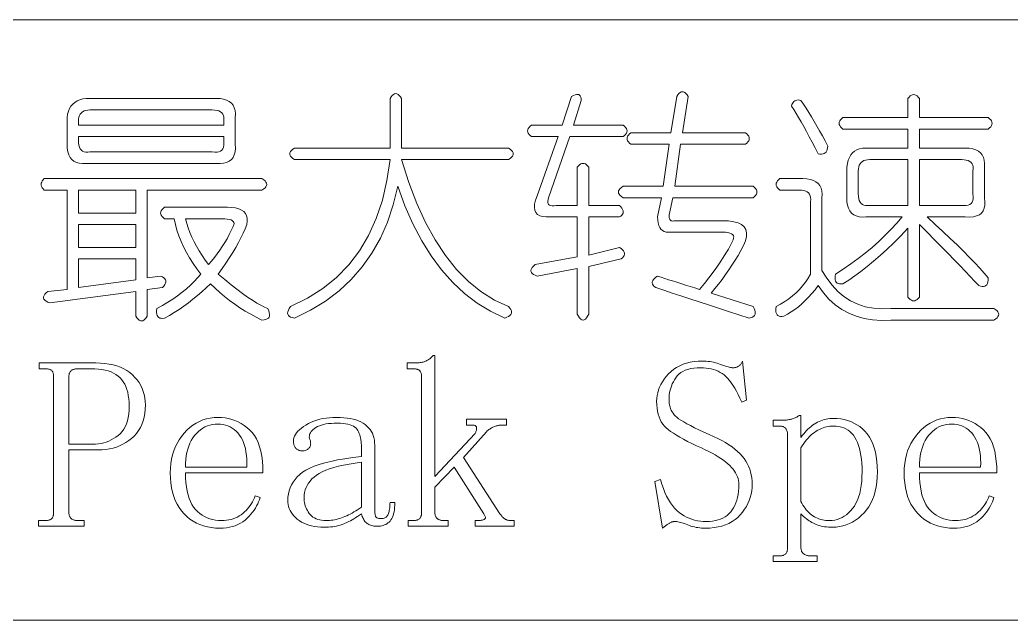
# Model space of a CAD drawing. Extents: x 1 to 297, y 1 to 210.
# Drawn here: x 88.28 to 97.18, y 29.56 to 34.95 of the extents above; entities that cross this region are included whole.
import ezdxf

# ---------------------------------------------------------------- set-up
doc = ezdxf.new("R2010")
doc.units = 0

msp = doc.modelspace()

# ---------------------------------------------------------------- linework, layer by layer
at = {"color": 7, "lineweight": 13}
for p, q in [((1.3055, 34.9534), (219.3213, 34.9534)), ((1.3055, 29.5649), (219.3213, 29.5649))]:
    msp.add_line(p, q, dxfattribs=at)
for points in [[(88.8786, 34.2477), (90.0443, 34.2477), (90.0799, 34.246), (90.1115, 34.2409), (90.1389, 34.2323), (90.1622, 34.2203), (90.1814, 34.2049), (90.1965, 34.186), (90.2075, 34.1637), (90.2143, 34.138), (90.2171, 34.1089), (90.2157, 34.0763), (90.2157, 33.8363), (90.2171, 33.8006), (90.2143, 33.7691), (90.2075, 33.7417), (90.1965, 33.7183), (90.1814, 33.6991), (90.1622, 33.6841), (90.1389, 33.6731), (90.1115, 33.6662), (90.0799, 33.6635), (90.0443, 33.6649), (88.8786, 33.6649), (88.846, 33.6635), (88.8169, 33.6662), (88.7911, 33.6731), (88.7689, 33.6841), (88.75, 33.6991), (88.7346, 33.7183), (88.7226, 33.7417), (88.714, 33.7691), (88.7089, 33.8006), (88.7071, 33.8363), (88.7071, 34.0763), (88.7119, 34.1058), (88.7195, 34.1325), (88.7298, 34.1565), (88.7428, 34.1778), (88.7586, 34.1963), (88.7771, 34.2121), (88.7983, 34.2251), (88.8223, 34.2354), (88.8491, 34.2429)], [(91.7071, 34.2477), (91.7071, 33.802), (92.6671, 33.802), (92.6826, 33.7917), (92.6946, 33.7814), (92.7031, 33.7711), (92.7083, 33.7609), (92.71, 33.7506), (92.7083, 33.7403), (92.7031, 33.73), (92.6946, 33.7197), (92.6826, 33.7094), (92.6671, 33.6991), (91.7071, 33.6991), (91.7723, 33.4946), (91.8443, 33.3062), (91.9231, 33.1339), (92.0089, 32.9778), (92.1014, 32.8377), (92.2009, 32.7138), (92.3071, 32.6059), (92.4203, 32.5142), (92.5403, 32.4386), (92.6671, 32.3791), (92.6791, 32.3658), (92.6877, 32.3531), (92.6929, 32.3411), (92.6946, 32.3298), (92.6929, 32.3191), (92.6877, 32.3092), (92.6791, 32.2999), (92.6671, 32.2914), (92.6517, 32.2835), (92.6329, 32.2763), (92.506, 32.3375), (92.386, 32.4114), (92.2729, 32.4979), (92.1666, 32.5972), (92.0671, 32.7091), (91.9746, 32.8338), (91.8889, 32.9711), (91.81, 33.1211), (91.738, 33.2838), (91.6729, 33.4591), (91.6327, 33.293), (91.581, 33.1375), (91.5175, 32.9927), (91.4425, 32.8585), (91.3557, 32.7349), (91.2573, 32.6219), (91.1473, 32.5195), (91.0255, 32.4278), (90.8922, 32.3467), (90.7471, 32.2763), (90.7283, 32.2804), (90.7129, 32.2859), (90.7009, 32.2927), (90.6923, 32.301), (90.6871, 32.3106), (90.6854, 32.3215), (90.6871, 32.3339), (90.6923, 32.3476), (90.7009, 32.3627), (90.7129, 32.3791), (90.8637, 32.4541), (91.0009, 32.5417), (91.1243, 32.6419), (91.234, 32.7549), (91.33, 32.8806), (91.4123, 33.0189), (91.4809, 33.1699), (91.5357, 33.3337), (91.5769, 33.5101), (91.6043, 33.6991), (90.7471, 33.6991), (90.7317, 33.7094), (90.7197, 33.7197), (90.7111, 33.73), (90.706, 33.7403), (90.7043, 33.7506), (90.706, 33.7609), (90.7111, 33.7711), (90.7197, 33.7814), (90.7317, 33.7917), (90.7471, 33.802), (91.6043, 33.802), (91.6043, 34.2477), (91.6146, 34.2631), (91.6249, 34.2751), (91.6351, 34.2837), (91.6454, 34.2889), (91.6557, 34.2906), (91.666, 34.2889), (91.6763, 34.2837), (91.6866, 34.2751), (91.6969, 34.2631)], [(93.2328, 34.2649), (93.2491, 34.2738), (93.2637, 34.2799), (93.2766, 34.2834), (93.2877, 34.2841), (93.2971, 34.282), (93.3049, 34.2772), (93.3109, 34.2697), (93.3151, 34.2594), (93.3177, 34.2463), (93.3186, 34.2306), (93.25, 34.0077), (93.6957, 34.0077), (93.7081, 33.9974), (93.7177, 33.9871), (93.7245, 33.9769), (93.7286, 33.9666), (93.73, 33.9563), (93.7286, 33.946), (93.7245, 33.9357), (93.7177, 33.9254), (93.7081, 33.9151), (93.6957, 33.9049), (93.2157, 33.9049), (93.0271, 33.3563), (93.0217, 33.3402), (93.0189, 33.3261), (93.0189, 33.3141), (93.0217, 33.3042), (93.0271, 33.2963), (93.0354, 33.2905), (93.0463, 33.2867), (93.0601, 33.285), (93.0765, 33.2853), (93.0957, 33.2877), (93.2843, 33.2877), (93.2843, 33.6306), (93.2946, 33.6429), (93.3049, 33.6525), (93.3151, 33.6594), (93.3254, 33.6635), (93.3357, 33.6649), (93.346, 33.6635), (93.3563, 33.6594), (93.3666, 33.6525), (93.3769, 33.6429), (93.3871, 33.6306), (93.3871, 33.2877), (93.6614, 33.2877), (93.6738, 33.2743), (93.6834, 33.2617), (93.6902, 33.2497), (93.6943, 33.2383), (93.6957, 33.2277), (93.6943, 33.2178), (93.6902, 33.2085), (93.6834, 33.1999), (93.6738, 33.1921), (93.6614, 33.1849), (93.3871, 33.1849), (93.3871, 32.842), (93.6614, 32.9106), (93.677, 32.9003), (93.6895, 32.89), (93.699, 32.8797), (93.7053, 32.8694), (93.7086, 32.8591), (93.7087, 32.8489), (93.7058, 32.8386), (93.6998, 32.8283), (93.6907, 32.818), (93.6786, 32.8077), (93.3871, 32.7391), (93.3871, 32.3106), (93.3769, 32.2921), (93.3666, 32.2777), (93.3563, 32.2674), (93.346, 32.2612), (93.3357, 32.2591), (93.3254, 32.2612), (93.3151, 32.2674), (93.3049, 32.2777), (93.2946, 32.2921), (93.2843, 32.3106), (93.2843, 32.722), (92.9243, 32.6534), (92.9056, 32.6606), (92.8907, 32.6685), (92.8795, 32.6771), (92.8722, 32.6863), (92.8686, 32.6963), (92.8687, 32.7069), (92.8727, 32.7182), (92.8804, 32.7302), (92.8919, 32.7429), (92.9071, 32.7563), (93.2843, 32.8249), (93.2843, 33.1849), (93.0443, 33.1849), (93.0061, 33.1837), (92.9737, 33.1869), (92.9471, 33.1946), (92.9263, 33.2068), (92.9114, 33.2234), (92.9023, 33.2445), (92.8991, 33.2701), (92.9016, 33.3001), (92.91, 33.3345), (92.9243, 33.3734), (93.1129, 33.9049), (92.8729, 33.9049), (92.8605, 33.9151), (92.8509, 33.9254), (92.8441, 33.9357), (92.8399, 33.946), (92.8386, 33.9563), (92.8399, 33.9666), (92.8441, 33.9769), (92.8509, 33.9871), (92.8605, 33.9974), (92.8729, 34.0077), (93.1471, 34.0077)], [(94.2786, 34.2649), (94.2271, 33.9391), (94.7929, 33.9391), (94.8052, 33.9289), (94.8148, 33.9186), (94.8217, 33.9083), (94.8258, 33.898), (94.8271, 33.8877), (94.8258, 33.8774), (94.8217, 33.8671), (94.8148, 33.8569), (94.8052, 33.8466), (94.7929, 33.8363), (94.21, 33.8363), (94.1586, 33.4591), (94.8614, 33.4591), (94.8738, 33.4489), (94.8834, 33.4386), (94.8902, 33.4283), (94.8943, 33.418), (94.8957, 33.4077), (94.8943, 33.3974), (94.8902, 33.3871), (94.8834, 33.3769), (94.8738, 33.3666), (94.8614, 33.3563), (94.1414, 33.3563), (94.1071, 33.202), (94.1077, 33.1891), (94.1092, 33.178), (94.1118, 33.1686), (94.1154, 33.1609), (94.12, 33.1549), (94.1257, 33.1506), (94.1323, 33.148), (94.1401, 33.1471), (94.1488, 33.148), (94.1586, 33.1506), (94.5871, 33.1506), (94.6415, 33.1483), (94.6879, 33.1417), (94.7265, 33.1305), (94.7572, 33.1149), (94.78, 33.0949), (94.7949, 33.0703), (94.8019, 33.0414), (94.8011, 33.0079), (94.7923, 32.9701), (94.7757, 32.9277), (94.7512, 32.8833), (94.7257, 32.8393), (94.6991, 32.7955), (94.6715, 32.7522), (94.6429, 32.7091), (94.6132, 32.6665), (94.5825, 32.6241), (94.5508, 32.5821), (94.5181, 32.5405), (94.4843, 32.4991), (94.8614, 32.3791), (94.8703, 32.3627), (94.8765, 32.3476), (94.8799, 32.3339), (94.8806, 32.3215), (94.8786, 32.3106), (94.8738, 32.301), (94.8662, 32.2927), (94.8559, 32.2859), (94.8429, 32.2804), (94.8271, 32.2763), (94.7323, 32.3068), (94.6399, 32.3366), (94.5499, 32.3658), (94.4623, 32.3942), (94.3771, 32.422), (94.2943, 32.4491), (94.2139, 32.4755), (94.1359, 32.5012), (94.0603, 32.5262), (93.9871, 32.5506), (93.975, 32.5609), (93.9659, 32.5711), (93.9599, 32.5814), (93.957, 32.5917), (93.9571, 32.602), (93.9604, 32.6123), (93.9667, 32.6226), (93.9762, 32.6329), (93.9887, 32.6431), (94.0043, 32.6534), (94.0358, 32.643), (94.0687, 32.6322), (94.103, 32.621), (94.1387, 32.6095), (94.1757, 32.5977), (94.2141, 32.5855), (94.2539, 32.573), (94.295, 32.5602), (94.3375, 32.547), (94.3814, 32.5334), (94.4245, 32.5871), (94.4644, 32.6383), (94.5013, 32.6872), (94.535, 32.7337), (94.5657, 32.7777), (94.5933, 32.8194), (94.6178, 32.8586), (94.6393, 32.8955), (94.6576, 32.9299), (94.6729, 32.962), (94.6813, 32.9783), (94.6859, 32.9929), (94.6867, 33.0057), (94.6838, 33.0169), (94.6771, 33.0263), (94.6667, 33.034), (94.6525, 33.04), (94.6345, 33.0443), (94.6127, 33.0469), (94.5871, 33.0477), (94.1243, 33.0477), (94.1015, 33.046), (94.0811, 33.0477), (94.0631, 33.0529), (94.0475, 33.0614), (94.0343, 33.0734), (94.0235, 33.0889), (94.0151, 33.1077), (94.0091, 33.13), (94.0055, 33.1557), (94.0043, 33.1849), (94.0386, 33.3563), (93.6957, 33.3563), (93.6803, 33.3666), (93.6683, 33.3769), (93.6597, 33.3871), (93.6546, 33.3974), (93.6529, 33.4077), (93.6546, 33.418), (93.6597, 33.4283), (93.6683, 33.4386), (93.6803, 33.4489), (93.6957, 33.4591), (94.0557, 33.4591), (94.1071, 33.8363), (93.7643, 33.8363), (93.7519, 33.8466), (93.7423, 33.8569), (93.7355, 33.8671), (93.7314, 33.8774), (93.73, 33.8877), (93.7314, 33.898), (93.7355, 33.9083), (93.7423, 33.9186), (93.7519, 33.9289), (93.7643, 33.9391), (94.1243, 33.9391), (94.1757, 34.2649), (94.186, 34.2803), (94.1963, 34.2923), (94.2066, 34.3009), (94.2169, 34.306), (94.2271, 34.3077), (94.2374, 34.306), (94.2477, 34.3009), (94.258, 34.2923), (94.2683, 34.2803)], [(95.29, 34.2306), (95.314, 34.1956), (95.338, 34.1593), (95.362, 34.1215), (95.386, 34.0825), (95.41, 34.042), (95.434, 34.0002), (95.458, 33.957), (95.482, 33.9124), (95.506, 33.8665), (95.53, 33.8191), (95.5291, 33.803), (95.5266, 33.789), (95.5223, 33.777), (95.5163, 33.767), (95.5086, 33.7591), (95.4991, 33.7533), (95.488, 33.7495), (95.4751, 33.7478), (95.4606, 33.7482), (95.4443, 33.7506), (95.4172, 33.8042), (95.3908, 33.8555), (95.3651, 33.9043), (95.34, 33.9508), (95.3157, 33.9949), (95.2921, 34.0365), (95.2691, 34.0758), (95.2468, 34.1126), (95.2252, 34.1471), (95.2043, 34.1791), (95.2082, 34.192), (95.2132, 34.2031), (95.2192, 34.2126), (95.2262, 34.2203), (95.2343, 34.2263), (95.2434, 34.2306), (95.2535, 34.2331), (95.2646, 34.234), (95.2768, 34.2331)], [(96.25, 34.2477), (96.2603, 34.2601), (96.2706, 34.2697), (96.2809, 34.2765), (96.2911, 34.2806), (96.3014, 34.282), (96.3117, 34.2806), (96.322, 34.2765), (96.3323, 34.2697), (96.3426, 34.2601), (96.3529, 34.2477), (96.3529, 34.0763), (96.97, 34.0763), (96.9823, 34.066), (96.9919, 34.0557), (96.9988, 34.0454), (97.0029, 34.0351), (97.0043, 34.0249), (97.0029, 34.0146), (96.9988, 34.0043), (96.9919, 33.994), (96.9823, 33.9837), (96.97, 33.9734), (96.3529, 33.9734), (96.3529, 33.802), (96.7643, 33.802), (96.7999, 33.8003), (96.8315, 33.7951), (96.8589, 33.7866), (96.8822, 33.7746), (96.9014, 33.7591), (96.9165, 33.7403), (96.9275, 33.718), (96.9343, 33.6923), (96.9371, 33.6631), (96.9357, 33.6306), (96.9357, 33.3563), (96.9402, 33.3206), (96.9398, 33.2891), (96.9347, 33.2617), (96.9247, 33.2383), (96.91, 33.2191), (96.8904, 33.2041), (96.8661, 33.1931), (96.837, 33.1862), (96.803, 33.1835), (96.7643, 33.1849), (96.4214, 33.1849), (96.4948, 33.1177), (96.5641, 33.0532), (96.6292, 32.9915), (96.6902, 32.9325), (96.7471, 32.8763), (96.7999, 32.8228), (96.8486, 32.7721), (96.8932, 32.7241), (96.9337, 32.6788), (96.97, 32.6363), (96.9691, 32.6171), (96.9666, 32.6006), (96.9623, 32.5869), (96.9563, 32.5759), (96.9486, 32.5677), (96.9391, 32.5622), (96.928, 32.5595), (96.9151, 32.5595), (96.9006, 32.5622), (96.8843, 32.5677), (96.8481, 32.6071), (96.8082, 32.65), (96.7645, 32.6963), (96.717, 32.746), (96.6657, 32.7991), (96.6107, 32.8557), (96.5519, 32.9157), (96.4893, 32.9791), (96.423, 33.046), (96.3529, 33.1163), (96.3529, 32.4649), (96.3426, 32.4525), (96.3323, 32.4429), (96.322, 32.4361), (96.3117, 32.4319), (96.3014, 32.4306), (96.2911, 32.4319), (96.2809, 32.4361), (96.2706, 32.4429), (96.2603, 32.4525), (96.25, 32.4649), (96.25, 33.082), (96.1855, 33.0153), (96.1225, 32.9524), (96.0607, 32.8933), (96.0004, 32.8379), (95.9414, 32.7863), (95.8838, 32.7385), (95.8276, 32.6944), (95.7727, 32.6541), (95.7193, 32.6176), (95.6671, 32.5849), (95.651, 32.5826), (95.637, 32.5828), (95.625, 32.5854), (95.615, 32.5903), (95.6071, 32.5977), (95.6013, 32.6075), (95.5975, 32.6197), (95.5958, 32.6342), (95.5962, 32.6512), (95.5986, 32.6706), (95.6694, 32.7158), (95.7378, 32.7625), (95.8038, 32.8105), (95.8674, 32.8598), (95.9286, 32.9106), (95.9874, 32.9627), (96.0438, 33.0162), (96.0978, 33.071), (96.1494, 33.1273), (96.1986, 33.1849), (95.8729, 33.1849), (95.8403, 33.1835), (95.8111, 33.1862), (95.7854, 33.1931), (95.7631, 33.2041), (95.7443, 33.2191), (95.7289, 33.2383), (95.7169, 33.2617), (95.7083, 33.2891), (95.7031, 33.3206), (95.7014, 33.3563), (95.7014, 33.6306), (95.7062, 33.6631), (95.7138, 33.6923), (95.7241, 33.718), (95.7371, 33.7403), (95.7529, 33.7591), (95.7714, 33.7746), (95.7926, 33.7866), (95.8166, 33.7951), (95.8434, 33.8003), (95.8729, 33.802), (96.25, 33.802), (96.25, 33.9734), (95.6671, 33.9734), (95.6548, 33.9837), (95.6452, 33.994), (95.6383, 34.0043), (95.6342, 34.0146), (95.6329, 34.0249), (95.6342, 34.0351), (95.6383, 34.0454), (95.6452, 34.0557), (95.6548, 34.066), (95.6671, 34.0763), (96.25, 34.0763)], [(90.01, 34.1449), (88.9128, 34.1449), (88.8933, 34.1438), (88.8758, 34.1407), (88.8604, 34.1356), (88.847, 34.1284), (88.8357, 34.1191), (88.8265, 34.1078), (88.8193, 34.0945), (88.8141, 34.079), (88.811, 34.0615), (88.81, 34.042), (88.81, 34.0077), (90.1129, 34.0077), (90.1129, 34.042), (90.1149, 34.0615), (90.1142, 34.079), (90.1108, 34.0945), (90.1046, 34.1078), (90.0957, 34.1191), (90.0841, 34.1284), (90.0697, 34.1356), (90.0525, 34.1407), (90.0326, 34.1438)], [(90.1129, 33.9049), (88.81, 33.9049), (88.81, 33.8706), (88.811, 33.8479), (88.8141, 33.8281), (88.8193, 33.8109), (88.8265, 33.7965), (88.8357, 33.7849), (88.847, 33.7759), (88.8604, 33.7698), (88.8758, 33.7663), (88.8933, 33.7657), (88.9128, 33.7677), (90.01, 33.7677), (90.0326, 33.7657), (90.0525, 33.7663), (90.0697, 33.7698), (90.0841, 33.7759), (90.0957, 33.7849), (90.1046, 33.7965), (90.1108, 33.8109), (90.1142, 33.8281), (90.1149, 33.8479), (90.1129, 33.8706)], [(96.25, 33.6991), (95.9071, 33.6991), (95.8876, 33.6981), (95.8701, 33.695), (95.8547, 33.6899), (95.8413, 33.6827), (95.83, 33.6734), (95.8207, 33.6621), (95.8135, 33.6487), (95.8084, 33.6333), (95.8053, 33.6158), (95.8043, 33.5963), (95.8043, 33.3906), (95.8053, 33.3679), (95.8084, 33.3481), (95.8135, 33.3309), (95.8207, 33.3165), (95.83, 33.3049), (95.8413, 33.2959), (95.8547, 33.2898), (95.8701, 33.2863), (95.8876, 33.2857), (95.9071, 33.2877), (96.25, 33.2877)], [(96.73, 33.6991), (96.3529, 33.6991), (96.3529, 33.2877), (96.73, 33.2877), (96.7526, 33.2857), (96.7725, 33.2863), (96.7896, 33.2898), (96.8041, 33.2959), (96.8157, 33.3049), (96.8246, 33.3165), (96.8308, 33.3309), (96.8342, 33.3481), (96.8349, 33.3679), (96.8329, 33.3906), (96.8329, 33.5963), (96.8349, 33.6158), (96.8342, 33.6333), (96.8308, 33.6487), (96.8246, 33.6621), (96.8157, 33.6734), (96.8041, 33.6827), (96.7896, 33.6899), (96.7725, 33.695), (96.7526, 33.6981)], [(88.5014, 33.5277), (90.4557, 33.5277), (90.4711, 33.5174), (90.4831, 33.5071), (90.4917, 33.4969), (90.4969, 33.4866), (90.4986, 33.4763), (90.4968, 33.466), (90.4917, 33.4557), (90.4831, 33.4454), (90.4711, 33.4351), (90.4557, 33.4249), (89.4271, 33.4249), (89.4271, 32.6363), (89.5471, 32.6534), (89.5627, 32.6462), (89.5753, 32.6383), (89.5847, 32.6298), (89.591, 32.6205), (89.5943, 32.6106), (89.5945, 32.5999), (89.5915, 32.5886), (89.5855, 32.5766), (89.5765, 32.5639), (89.5643, 32.5506), (89.4271, 32.5334), (89.4271, 32.2934), (89.4169, 32.278), (89.4066, 32.266), (89.3963, 32.2574), (89.386, 32.2523), (89.3757, 32.2506), (89.3654, 32.2523), (89.3551, 32.2574), (89.3449, 32.266), (89.3346, 32.278), (89.3243, 32.2934), (89.3243, 32.5163), (88.5529, 32.4134), (88.5342, 32.4206), (88.5193, 32.4285), (88.5081, 32.4371), (88.5007, 32.4463), (88.4971, 32.4563), (88.4973, 32.4669), (88.5013, 32.4782), (88.509, 32.4902), (88.5205, 32.5029), (88.5357, 32.5163), (88.7071, 32.5334), (88.7071, 33.4249), (88.5014, 33.4249), (88.4922, 33.4351), (88.485, 33.4454), (88.4798, 33.4557), (88.4767, 33.466), (88.4757, 33.4763), (88.4767, 33.4866), (88.4798, 33.4969), (88.485, 33.5071), (88.4922, 33.5174)], [(95.1014, 33.5277), (95.3071, 33.5277), (95.3428, 33.526), (95.3743, 33.5209), (95.4018, 33.5123), (95.4251, 33.5003), (95.4443, 33.4849), (95.4594, 33.466), (95.4703, 33.4437), (95.4772, 33.418), (95.4799, 33.3889), (95.4786, 33.3563), (95.4786, 32.7049), (95.5218, 32.6335), (95.5691, 32.5705), (95.6205, 32.5156), (95.6761, 32.469), (95.7357, 32.4306), (95.7995, 32.4004), (95.8674, 32.3785), (95.9394, 32.3647), (96.0155, 32.3593), (96.0957, 32.362), (97.0214, 32.362), (97.0368, 32.3517), (97.0489, 32.3414), (97.0574, 32.3311), (97.0626, 32.3209), (97.0643, 32.3106), (97.0626, 32.3003), (97.0574, 32.29), (97.0489, 32.2797), (97.0368, 32.2694), (97.0214, 32.2591), (96.0957, 32.2591), (96.0121, 32.2561), (95.9325, 32.2605), (95.8571, 32.2725), (95.7858, 32.2921), (95.7186, 32.3191), (95.6555, 32.3538), (95.5965, 32.3959), (95.5417, 32.4457), (95.4909, 32.5029), (95.4443, 32.5677), (95.4165, 32.531), (95.3881, 32.4964), (95.3589, 32.4638), (95.3291, 32.4333), (95.2986, 32.4049), (95.2674, 32.3785), (95.2355, 32.3541), (95.2029, 32.3318), (95.1697, 32.3116), (95.1357, 32.2934), (95.1196, 32.2912), (95.1055, 32.2914), (95.0935, 32.2939), (95.0836, 32.2989), (95.0757, 32.3063), (95.0699, 32.3161), (95.0661, 32.3282), (95.0644, 32.3428), (95.0647, 32.3598), (95.0671, 32.3791), (95.1073, 32.4006), (95.1453, 32.4237), (95.1813, 32.4486), (95.2153, 32.4751), (95.2471, 32.5034), (95.277, 32.5334), (95.3047, 32.5651), (95.3305, 32.5986), (95.3541, 32.6337), (95.3757, 32.6706), (95.3757, 33.322), (95.3778, 33.3415), (95.3771, 33.359), (95.3736, 33.3745), (95.3675, 33.3878), (95.3586, 33.3991), (95.3469, 33.4084), (95.3325, 33.4156), (95.3154, 33.4207), (95.2955, 33.4238), (95.2729, 33.4249), (95.1014, 33.4249), (95.0891, 33.4351), (95.0795, 33.4454), (95.0726, 33.4557), (95.0685, 33.466), (95.0671, 33.4763), (95.0685, 33.4866), (95.0726, 33.4969), (95.0795, 33.5071), (95.0891, 33.5174)], [(89.3243, 33.4249), (88.81, 33.4249), (88.81, 33.2191), (89.3243, 33.2191)], [(89.5814, 33.2706), (90.1471, 33.2706), (90.1859, 33.269), (90.2198, 33.2644), (90.249, 33.2567), (90.2733, 33.2459), (90.2929, 33.232), (90.3076, 33.215), (90.3175, 33.195), (90.3227, 33.1718), (90.323, 33.1456), (90.3186, 33.1163), (90.3036, 33.0779), (90.2863, 33.0381), (90.2666, 32.997), (90.2445, 32.9545), (90.22, 32.9106), (90.1931, 32.8653), (90.1638, 32.8187), (90.132, 32.7707), (90.0979, 32.7213), (90.0614, 32.6706), (90.1214, 32.6212), (90.178, 32.5759), (90.2311, 32.5348), (90.2809, 32.4978), (90.3271, 32.4649), (90.37, 32.4361), (90.4094, 32.4114), (90.4454, 32.3908), (90.478, 32.3743), (90.5071, 32.362), (90.5159, 32.3425), (90.5215, 32.325), (90.5241, 32.3095), (90.5236, 32.2962), (90.52, 32.2849), (90.5133, 32.2756), (90.5035, 32.2684), (90.4907, 32.2633), (90.4747, 32.2602), (90.4557, 32.2591), (90.4048, 32.284), (90.3549, 32.3106), (90.3061, 32.3389), (90.2582, 32.3689), (90.2114, 32.4006), (90.1656, 32.434), (90.1209, 32.4691), (90.0772, 32.506), (90.0345, 32.5446), (89.9929, 32.5849), (89.9548, 32.5478), (89.9161, 32.5122), (89.8766, 32.4779), (89.8365, 32.445), (89.7957, 32.4134), (89.7542, 32.3833), (89.7121, 32.3545), (89.6692, 32.327), (89.6257, 32.301), (89.5814, 32.2763), (89.5653, 32.2741), (89.5513, 32.2742), (89.5393, 32.2768), (89.5293, 32.2818), (89.5214, 32.2891), (89.5156, 32.2989), (89.5118, 32.3111), (89.5101, 32.3257), (89.5105, 32.3426), (89.5129, 32.362), (89.5631, 32.3898), (89.6109, 32.4182), (89.6563, 32.4474), (89.6994, 32.4772), (89.74, 32.5077), (89.7782, 32.5389), (89.8141, 32.5708), (89.8475, 32.6034), (89.8785, 32.6366), (89.9071, 32.6706), (89.8708, 32.7187), (89.8372, 32.7673), (89.8063, 32.8161), (89.7782, 32.8653), (89.7529, 32.9149), (89.7302, 32.9647), (89.7103, 33.015), (89.6932, 33.0655), (89.6788, 33.1165), (89.6671, 33.1677), (89.5814, 33.1677), (89.5691, 33.178), (89.5595, 33.1883), (89.5526, 33.1986), (89.5485, 33.2089), (89.5471, 33.2191), (89.5485, 33.2294), (89.5526, 33.2397), (89.5595, 33.25), (89.5691, 33.2603)], [(90.0957, 33.1677), (89.77, 33.1677), (89.7813, 33.1266), (89.7947, 33.0854), (89.8101, 33.0443), (89.8276, 33.0031), (89.8471, 32.962), (89.8687, 32.9209), (89.8924, 32.8797), (89.9181, 32.8386), (89.9459, 32.7974), (89.9757, 32.7563), (90.0026, 32.7875), (90.0285, 32.8194), (90.0534, 32.8519), (90.0772, 32.8852), (90.1, 32.9191), (90.1218, 32.9538), (90.1425, 32.9891), (90.1622, 33.0251), (90.1809, 33.0618), (90.1986, 33.0991), (90.2037, 33.1122), (90.2054, 33.1238), (90.2037, 33.1341), (90.1986, 33.143), (90.19, 33.1506), (90.178, 33.1567), (90.1626, 33.1615), (90.1437, 33.165), (90.1214, 33.167)], [(89.3243, 33.1163), (88.81, 33.1163), (88.81, 32.9106), (89.3243, 32.9106)], [(89.3243, 32.8077), (88.81, 32.8077), (88.81, 32.5506), (89.3243, 32.6191)], [(92.2643, 31.0249), (92.59, 30.5191), (92.5951, 30.5125), (92.6001, 30.5063), (92.605, 30.5005), (92.6099, 30.4951), (92.6146, 30.4902), (92.6193, 30.4857), (92.6239, 30.4816), (92.6284, 30.478), (92.6328, 30.4748), (92.6371, 30.472), (92.6415, 30.4696), (92.6459, 30.4674), (92.6504, 30.4654), (92.655, 30.4638), (92.6596, 30.4624), (92.6644, 30.4612), (92.6692, 30.4603), (92.6742, 30.4597), (92.6792, 30.4593), (92.6843, 30.4591), (92.7186, 30.4591), (92.7186, 30.4077), (92.3671, 30.4077), (92.3671, 30.4591), (92.3929, 30.4591), (92.4012, 30.4593), (92.409, 30.4597), (92.4163, 30.4603), (92.423, 30.4612), (92.4293, 30.4624), (92.435, 30.4638), (92.4403, 30.4654), (92.445, 30.4674), (92.4492, 30.4696), (92.4529, 30.472), (92.4559, 30.4748), (92.458, 30.478), (92.4593, 30.4816), (92.4597, 30.4857), (92.4593, 30.4902), (92.458, 30.4951), (92.4559, 30.5005), (92.4529, 30.5063), (92.449, 30.5125), (92.4443, 30.5191), (92.1786, 30.9391), (92.0071, 30.7591), (92.0071, 30.5277), (92.0074, 30.521), (92.008, 30.5147), (92.0091, 30.5087), (92.0106, 30.503), (92.0125, 30.4977), (92.0149, 30.4927), (92.0176, 30.4881), (92.0209, 30.4838), (92.0245, 30.4799), (92.0286, 30.4763), (92.033, 30.473), (92.0377, 30.4701), (92.0426, 30.4675), (92.0478, 30.4653), (92.0532, 30.4634), (92.0589, 30.4619), (92.0649, 30.4607), (92.0711, 30.4598), (92.0776, 30.4593), (92.0843, 30.4591), (92.1271, 30.4591), (92.1271, 30.4077), (91.7671, 30.4077), (91.7671, 30.4591), (91.81, 30.4591), (91.8183, 30.4593), (91.8261, 30.4598), (91.8334, 30.4607), (91.8402, 30.4619), (91.8464, 30.4634), (91.8522, 30.4653), (91.8574, 30.4675), (91.8621, 30.4701), (91.8663, 30.473), (91.87, 30.4763), (91.8733, 30.4799), (91.8762, 30.4838), (91.8787, 30.4881), (91.881, 30.4927), (91.8829, 30.4977), (91.8844, 30.503), (91.8856, 30.5087), (91.8865, 30.5147), (91.887, 30.521), (91.8871, 30.5277), (91.8871, 31.7534), (91.887, 31.7601), (91.8865, 31.7665), (91.8856, 31.7725), (91.8844, 31.7781), (91.8829, 31.7834), (91.881, 31.7884), (91.8787, 31.793), (91.8762, 31.7973), (91.8733, 31.8013), (91.87, 31.8049), (91.8663, 31.8081), (91.8621, 31.811), (91.8574, 31.8136), (91.8522, 31.8158), (91.8464, 31.8177), (91.8402, 31.8193), (91.8334, 31.8205), (91.8261, 31.8213), (91.8183, 31.8218), (91.81, 31.822), (91.7586, 31.822), (91.7586, 31.8734), (91.8357, 31.8734), (91.8459, 31.8736), (91.8558, 31.8741), (91.8654, 31.875), (91.8748, 31.8762), (91.8839, 31.8777), (91.8928, 31.8796), (91.9014, 31.8818), (91.9098, 31.8844), (91.9179, 31.8873), (91.9257, 31.8906), (91.9333, 31.8942), (91.9406, 31.8981), (91.9477, 31.9024), (91.9545, 31.907), (91.9611, 31.912), (91.9674, 31.9173), (91.9734, 31.923), (91.9792, 31.929), (91.9847, 31.9353), (91.99, 31.942), (92.0071, 31.942), (92.0071, 30.8534), (92.3671, 31.2391), (92.3704, 31.2459), (92.3731, 31.2523), (92.3755, 31.2586), (92.3774, 31.2645), (92.3789, 31.2702), (92.38, 31.2757), (92.3806, 31.2808), (92.3809, 31.2858), (92.3806, 31.2904), (92.38, 31.2949), (92.3788, 31.2989), (92.3771, 31.3026), (92.3747, 31.3058), (92.3718, 31.3086), (92.3682, 31.3109), (92.3641, 31.3129), (92.3593, 31.3144), (92.3539, 31.3154), (92.348, 31.3161), (92.3414, 31.3163), (92.29, 31.3163), (92.29, 31.3677), (92.65, 31.3677), (92.65, 31.3163), (92.6071, 31.3163), (92.6019, 31.3162), (92.5963, 31.3158), (92.5906, 31.3151), (92.5845, 31.3142), (92.5782, 31.3131), (92.5717, 31.3117), (92.5648, 31.31), (92.5578, 31.3081), (92.5504, 31.3059), (92.5429, 31.3034), (92.5352, 31.3006), (92.5276, 31.2974), (92.5201, 31.2938), (92.5127, 31.2897), (92.5054, 31.2852), (92.4981, 31.2803), (92.491, 31.2749), (92.4839, 31.2691), (92.4769, 31.2629), (92.47, 31.2563)], [(88.7243, 31.0934), (88.7243, 30.5277), (88.7245, 30.521), (88.7251, 30.5147), (88.7262, 30.5087), (88.7277, 30.503), (88.7296, 30.4977), (88.732, 30.4927), (88.7348, 30.4881), (88.738, 30.4838), (88.7416, 30.4799), (88.7457, 30.4763), (88.7501, 30.473), (88.7548, 30.4701), (88.7597, 30.4675), (88.7649, 30.4653), (88.7704, 30.4634), (88.7761, 30.4619), (88.782, 30.4607), (88.7882, 30.4598), (88.7947, 30.4593), (88.8014, 30.4591), (88.8614, 30.4591), (88.8614, 30.4077), (88.45, 30.4077), (88.45, 30.4591), (88.51, 30.4591), (88.5183, 30.4593), (88.5261, 30.4598), (88.5334, 30.4607), (88.5402, 30.4619), (88.5464, 30.4634), (88.5522, 30.4653), (88.5574, 30.4675), (88.5621, 30.4701), (88.5663, 30.473), (88.57, 30.4763), (88.5732, 30.4799), (88.5762, 30.4838), (88.5787, 30.4881), (88.581, 30.4927), (88.5829, 30.4977), (88.5844, 30.503), (88.5856, 30.5087), (88.5865, 30.5147), (88.587, 30.521), (88.5871, 30.5277), (88.5871, 31.7534), (88.587, 31.7601), (88.5865, 31.7665), (88.5856, 31.7725), (88.5844, 31.7781), (88.5829, 31.7834), (88.581, 31.7884), (88.5787, 31.793), (88.5762, 31.7973), (88.5732, 31.8013), (88.57, 31.8049), (88.5663, 31.8081), (88.5621, 31.811), (88.5574, 31.8136), (88.5522, 31.8158), (88.5464, 31.8177), (88.5402, 31.8193), (88.5334, 31.8205), (88.5261, 31.8213), (88.5183, 31.8218), (88.51, 31.822), (88.4586, 31.822), (88.4586, 31.8734), (88.9643, 31.8734), (89.0061, 31.8724), (89.0461, 31.8691), (89.084, 31.8638), (89.1199, 31.8563), (89.1539, 31.8466), (89.1859, 31.8349), (89.216, 31.8209), (89.244, 31.8049), (89.2701, 31.7866), (89.2943, 31.7663), (89.3163, 31.7443), (89.3359, 31.7212), (89.3533, 31.697), (89.3683, 31.6717), (89.3811, 31.6452), (89.3915, 31.6177), (89.3996, 31.589), (89.4054, 31.5592), (89.4088, 31.5283), (89.41, 31.4963), (89.4088, 31.4578), (89.405, 31.4212), (89.3988, 31.3865), (89.3901, 31.3537), (89.3789, 31.3227), (89.3652, 31.2937), (89.3491, 31.2665), (89.3305, 31.2412), (89.3093, 31.2178), (89.2857, 31.1963), (89.2604, 31.1767), (89.2341, 31.1593), (89.2069, 31.1438), (89.1787, 31.1305), (89.1496, 31.1191), (89.1196, 31.1099), (89.0886, 31.1027), (89.0567, 31.0975), (89.0238, 31.0945), (88.99, 31.0934)], [(94.3986, 31.1106), (94.3537, 31.1309), (94.3118, 31.1507), (94.2728, 31.17), (94.2367, 31.1887), (94.2036, 31.207), (94.1733, 31.2247), (94.146, 31.242), (94.1215, 31.2587), (94.1, 31.2749), (94.0814, 31.2906), (94.0651, 31.3069), (94.0506, 31.3249), (94.0377, 31.3446), (94.0266, 31.366), (94.0171, 31.3891), (94.0094, 31.414), (94.0034, 31.4406), (93.9991, 31.4689), (93.9966, 31.4989), (93.9957, 31.5306), (93.9968, 31.5562), (94, 31.5815), (94.0054, 31.6066), (94.0129, 31.6314), (94.0225, 31.6559), (94.0343, 31.6802), (94.0482, 31.7043), (94.0643, 31.7281), (94.0825, 31.7516), (94.1029, 31.7749), (94.1252, 31.7968), (94.1493, 31.8165), (94.1752, 31.8339), (94.203, 31.8489), (94.2325, 31.8616), (94.2638, 31.8721), (94.297, 31.8802), (94.3319, 31.8859), (94.3686, 31.8894), (94.4071, 31.8906), (94.4242, 31.8903), (94.4411, 31.8894), (94.4578, 31.8879), (94.4743, 31.8858), (94.4907, 31.8831), (94.5069, 31.8798), (94.5229, 31.8759), (94.5388, 31.8714), (94.5545, 31.8663), (94.57, 31.8606), (94.585, 31.8549), (94.5991, 31.8498), (94.6124, 31.8453), (94.6249, 31.8414), (94.6364, 31.8381), (94.6471, 31.8354), (94.657, 31.8333), (94.666, 31.8318), (94.6741, 31.8309), (94.6814, 31.8306), (94.6865, 31.8307), (94.6915, 31.8311), (94.6965, 31.8317), (94.7013, 31.8326), (94.7061, 31.8338), (94.7107, 31.8352), (94.7153, 31.8369), (94.7198, 31.8388), (94.7242, 31.841), (94.7286, 31.8434), (94.7328, 31.8462), (94.737, 31.8494), (94.741, 31.8531), (94.745, 31.8571), (94.7489, 31.8616), (94.7527, 31.8666), (94.7565, 31.8719), (94.7601, 31.8777), (94.7637, 31.8839), (94.7671, 31.8906), (94.8014, 31.5391), (94.7586, 31.522), (94.7431, 31.5568), (94.7275, 31.5894), (94.7119, 31.6196), (94.6962, 31.6475), (94.6804, 31.6731), (94.6645, 31.6963), (94.6485, 31.7173), (94.6324, 31.7359), (94.6162, 31.7523), (94.6, 31.7663), (94.5832, 31.7785), (94.5655, 31.7894), (94.5469, 31.7991), (94.5273, 31.8074), (94.5068, 31.8145), (94.4853, 31.8203), (94.4629, 31.8248), (94.4395, 31.828), (94.4152, 31.8299), (94.39, 31.8306), (94.3585, 31.8297), (94.329, 31.827), (94.3015, 31.8225), (94.2762, 31.8162), (94.2529, 31.8081), (94.2316, 31.7982), (94.2124, 31.7865), (94.1953, 31.773), (94.1802, 31.7577), (94.1671, 31.7406), (94.1557, 31.7224), (94.1455, 31.7041), (94.1365, 31.6854), (94.1287, 31.6665), (94.1221, 31.6474), (94.1167, 31.6279), (94.1125, 31.6083), (94.1095, 31.5883), (94.1077, 31.5682), (94.1071, 31.5477), (94.1077, 31.5292), (94.1094, 31.5115), (94.1122, 31.4946), (94.1161, 31.4785), (94.1211, 31.4631), (94.1272, 31.4485), (94.1344, 31.4346), (94.1428, 31.4215), (94.1523, 31.4092), (94.1628, 31.3977), (94.1759, 31.386), (94.1929, 31.3732), (94.2136, 31.3593), (94.2383, 31.3442), (94.2668, 31.3281), (94.2991, 31.3108), (94.3354, 31.2924), (94.3754, 31.2729), (94.4193, 31.2523), (94.4671, 31.2306), (94.5071, 31.2132), (94.5448, 31.1954), (94.5802, 31.1772), (94.6132, 31.1586), (94.6439, 31.1395), (94.6723, 31.12), (94.6984, 31.1001), (94.7222, 31.0797), (94.7437, 31.0589), (94.7629, 31.0377), (94.78, 31.0159), (94.7952, 30.9933), (94.8088, 30.97), (94.8204, 30.9458), (94.8304, 30.9209), (94.8385, 30.8953), (94.8447, 30.8688), (94.8493, 30.8416), (94.852, 30.8136), (94.8529, 30.7849), (94.8518, 30.7543), (94.8486, 30.7245), (94.8432, 30.6954), (94.8357, 30.6669), (94.8261, 30.6391), (94.8143, 30.6121), (94.8004, 30.5857), (94.7843, 30.5599), (94.7661, 30.5349), (94.7457, 30.5106), (94.7233, 30.4878), (94.6989, 30.4674), (94.6726, 30.4494), (94.6442, 30.4338), (94.6139, 30.4206), (94.5816, 30.4098), (94.5474, 30.4014), (94.5112, 30.3954), (94.473, 30.3918), (94.4329, 30.3906), (94.4158, 30.3909), (94.3991, 30.3918), (94.3826, 30.3933), (94.3663, 30.3954), (94.3503, 30.3981), (94.3346, 30.4014), (94.3192, 30.4053), (94.3039, 30.4098), (94.289, 30.4149), (94.2743, 30.4206), (94.26, 30.4263), (94.2463, 30.4314), (94.2333, 30.4359), (94.2208, 30.4398), (94.2089, 30.4431), (94.1977, 30.4458), (94.187, 30.4479), (94.1769, 30.4494), (94.1674, 30.4503), (94.1586, 30.4506), (94.1534, 30.4504), (94.1483, 30.4499), (94.1431, 30.449), (94.138, 30.4478), (94.1329, 30.4463), (94.1277, 30.4444), (94.1226, 30.4422), (94.1174, 30.4396), (94.1123, 30.4367), (94.1071, 30.4334), (94.1019, 30.4299), (94.0965, 30.4262), (94.0909, 30.4224), (94.0852, 30.4183), (94.0793, 30.4141), (94.0732, 30.4098), (94.0669, 30.4052), (94.0605, 30.4005), (94.0539, 30.3956), (94.0471, 30.3906), (93.9786, 30.8106), (94.03, 30.8277), (94.0425, 30.7862), (94.0559, 30.7473), (94.0702, 30.7111), (94.0855, 30.6775), (94.1018, 30.6466), (94.119, 30.6184), (94.1371, 30.5928), (94.1562, 30.5699), (94.1762, 30.5496), (94.1971, 30.532), (94.2189, 30.5165), (94.2412, 30.5027), (94.2641, 30.4905), (94.2877, 30.4799), (94.3118, 30.4709), (94.3365, 30.4636), (94.3618, 30.4579), (94.3878, 30.4538), (94.4143, 30.4514), (94.4414, 30.4506), (94.4698, 30.4514), (94.4968, 30.454), (94.5223, 30.4583), (94.5463, 30.4643), (94.5689, 30.472), (94.59, 30.4814), (94.6097, 30.4926), (94.6279, 30.5054), (94.6447, 30.52), (94.66, 30.5363), (94.6738, 30.5542), (94.6862, 30.5737), (94.6972, 30.5947), (94.7066, 30.6172), (94.7146, 30.6413), (94.7212, 30.6669), (94.7263, 30.6941), (94.7299, 30.7228), (94.7321, 30.7531), (94.7328, 30.7849), (94.732, 30.802), (94.7296, 30.819), (94.7255, 30.8359), (94.7198, 30.8527), (94.7125, 30.8695), (94.7035, 30.8862), (94.693, 30.9028), (94.6807, 30.9193), (94.6669, 30.9357), (94.6514, 30.952), (94.6342, 30.9682), (94.6152, 30.9844), (94.5945, 31.0005), (94.5719, 31.0165), (94.5475, 31.0324), (94.5213, 31.0482), (94.4933, 31.0639), (94.4635, 31.0795), (94.432, 31.0951)], [(88.9386, 31.1449), (88.964, 31.1456), (88.9888, 31.1479), (89.013, 31.1518), (89.0366, 31.1572), (89.0596, 31.1641), (89.0821, 31.1726), (89.1039, 31.1827), (89.1251, 31.1942), (89.1457, 31.2073), (89.1657, 31.222), (89.1844, 31.2385), (89.2012, 31.2573), (89.216, 31.2783), (89.2288, 31.3015), (89.2396, 31.327), (89.2485, 31.3547), (89.2554, 31.3846), (89.2603, 31.4167), (89.2633, 31.4511), (89.2643, 31.4877), (89.2635, 31.5211), (89.261, 31.5527), (89.257, 31.5825), (89.2513, 31.6105), (89.2439, 31.6366), (89.235, 31.661), (89.2244, 31.6836), (89.2122, 31.7044), (89.1983, 31.7234), (89.1829, 31.7406), (89.1656, 31.756), (89.1463, 31.7699), (89.1251, 31.7821), (89.1019, 31.7927), (89.0768, 31.8016), (89.0497, 31.809), (89.0206, 31.8147), (88.9895, 31.8187), (88.9564, 31.8212), (88.9214, 31.822), (88.8014, 31.822), (88.7947, 31.8218), (88.7882, 31.8213), (88.782, 31.8205), (88.7761, 31.8193), (88.7704, 31.8177), (88.7649, 31.8158), (88.7597, 31.8136), (88.7548, 31.811), (88.7501, 31.8081), (88.7457, 31.8049), (88.7416, 31.8013), (88.738, 31.7973), (88.7348, 31.793), (88.732, 31.7884), (88.7296, 31.7834), (88.7277, 31.7781), (88.7262, 31.7725), (88.7251, 31.7665), (88.7245, 31.7601), (88.7243, 31.7534), (88.7243, 31.1449)], [(95.3757, 30.142), (95.4357, 30.142), (95.4357, 30.0906), (95.0414, 30.0906), (95.0414, 30.142), (95.0928, 30.142), (95.1012, 30.1422), (95.109, 30.1427), (95.1162, 30.1435), (95.123, 30.1447), (95.1293, 30.1463), (95.135, 30.1482), (95.1403, 30.1504), (95.145, 30.153), (95.1492, 30.1559), (95.1529, 30.1591), (95.1561, 30.1628), (95.159, 30.167), (95.1616, 30.1717), (95.1638, 30.177), (95.1657, 30.1827), (95.1673, 30.189), (95.1684, 30.1957), (95.1693, 30.203), (95.1698, 30.2108), (95.17, 30.2191), (95.17, 31.2306), (95.1698, 31.2373), (95.1693, 31.2438), (95.1684, 31.25), (95.1673, 31.2559), (95.1657, 31.2616), (95.1638, 31.2671), (95.1616, 31.2723), (95.159, 31.2772), (95.1561, 31.2819), (95.1529, 31.2863), (95.1492, 31.2904), (95.145, 31.294), (95.1403, 31.2972), (95.135, 31.3), (95.1293, 31.3024), (95.123, 31.3043), (95.1162, 31.3058), (95.109, 31.3069), (95.1012, 31.3075), (95.0928, 31.3077), (95.0414, 31.3077), (95.0414, 31.3591), (95.1186, 31.3591), (95.1271, 31.3592), (95.1355, 31.3595), (95.1439, 31.3599), (95.1522, 31.3605), (95.1604, 31.3613), (95.1684, 31.3622), (95.1765, 31.3633), (95.1844, 31.3646), (95.1922, 31.3661), (95.2, 31.3677), (95.2077, 31.3696), (95.2153, 31.3718), (95.2228, 31.3744), (95.2302, 31.3773), (95.2375, 31.3806), (95.2447, 31.3842), (95.2519, 31.3881), (95.259, 31.3924), (95.266, 31.397), (95.2729, 31.402), (95.29, 31.402), (95.29, 31.2049), (95.3021, 31.2216), (95.3145, 31.2374), (95.3272, 31.2524), (95.34, 31.2666), (95.3532, 31.2799), (95.3666, 31.2923), (95.3803, 31.3039), (95.3942, 31.3146), (95.4084, 31.3244), (95.4229, 31.3334), (95.4376, 31.3416), (95.4525, 31.3489), (95.4677, 31.3553), (95.4832, 31.3609), (95.4989, 31.3656), (95.5149, 31.3694), (95.5312, 31.3724), (95.5477, 31.3746), (95.5644, 31.3759), (95.5814, 31.3763), (95.6151, 31.3751), (95.6476, 31.3717), (95.6789, 31.3659), (95.709, 31.3578), (95.7379, 31.3474), (95.7655, 31.3346), (95.792, 31.3196), (95.8173, 31.3022), (95.8414, 31.2826), (95.8643, 31.2606), (95.8855, 31.2361), (95.9044, 31.209), (95.9211, 31.1792), (95.9356, 31.1467), (95.9479, 31.1116), (95.9579, 31.0739), (95.9657, 31.0335), (95.9713, 30.9904), (95.9746, 30.9447), (95.9757, 30.8963), (95.9745, 30.8494), (95.9709, 30.8047), (95.9649, 30.7623), (95.9565, 30.7221), (95.9457, 30.6841), (95.9325, 30.6484), (95.9169, 30.6149), (95.8989, 30.5836), (95.8785, 30.5545), (95.8557, 30.5277), (95.8313, 30.5033), (95.806, 30.4814), (95.7799, 30.4621), (95.7529, 30.4454), (95.725, 30.4313), (95.6963, 30.4197), (95.6667, 30.4107), (95.6363, 30.4043), (95.605, 30.4004), (95.5729, 30.3991), (95.5543, 30.3994), (95.5363, 30.4003), (95.519, 30.4018), (95.5022, 30.4039), (95.4861, 30.4066), (95.4705, 30.4099), (95.4556, 30.4138), (95.4412, 30.4183), (95.4274, 30.4234), (95.4143, 30.4291), (95.4015, 30.4354), (95.3887, 30.4423), (95.3761, 30.4498), (95.3635, 30.4579), (95.3511, 30.4666), (95.3387, 30.4759), (95.3264, 30.4858), (95.3142, 30.4963), (95.302, 30.5074), (95.29, 30.5191), (95.29, 30.2191), (95.2903, 30.2108), (95.291, 30.203), (95.2923, 30.1957), (95.2941, 30.189), (95.2964, 30.1827), (95.2993, 30.177), (95.3026, 30.1717), (95.3064, 30.167), (95.3108, 30.1628), (95.3157, 30.1591), (95.3209, 30.1559), (95.3263, 30.153), (95.3319, 30.1504), (95.3377, 30.1482), (95.3436, 30.1463), (95.3497, 30.1447), (95.3559, 30.1435), (95.3623, 30.1427), (95.3689, 30.1422)], [(89.77, 30.8877), (89.7709, 30.8428), (89.7736, 30.8005), (89.7781, 30.7608), (89.7844, 30.7238), (89.7925, 30.6895), (89.8024, 30.6578), (89.8141, 30.6288), (89.8276, 30.6025), (89.8429, 30.5788), (89.86, 30.5577), (89.8786, 30.539), (89.8982, 30.5222), (89.919, 30.5074), (89.9409, 30.4946), (89.9639, 30.4838), (89.9881, 30.4749), (90.0133, 30.468), (90.0396, 30.4631), (90.0671, 30.4601), (90.0957, 30.4591), (90.1177, 30.4598), (90.1389, 30.4617), (90.1595, 30.4649), (90.1794, 30.4694), (90.1986, 30.4752), (90.2171, 30.4823), (90.2349, 30.4906), (90.2521, 30.5003), (90.2685, 30.5112), (90.2843, 30.5234), (90.2993, 30.5366), (90.3134, 30.5503), (90.3267, 30.5647), (90.3391, 30.5797), (90.3507, 30.5952), (90.3614, 30.6114), (90.3713, 30.6281), (90.3803, 30.6455), (90.3884, 30.6634), (90.3957, 30.682), (90.4386, 30.6649), (90.4328, 30.646), (90.4257, 30.6273), (90.4174, 30.6087), (90.4077, 30.5901), (90.3968, 30.5716), (90.3846, 30.5533), (90.3711, 30.535), (90.3563, 30.5167), (90.3402, 30.4986), (90.3229, 30.4806), (90.3042, 30.4635), (90.2843, 30.4482), (90.2631, 30.4347), (90.2406, 30.423), (90.2168, 30.4131), (90.1917, 30.405), (90.1654, 30.3987), (90.1377, 30.3942), (90.1088, 30.3915), (90.0786, 30.3906), (90.0399, 30.3919), (90.0026, 30.3957), (89.9668, 30.4021), (89.9325, 30.4111), (89.8996, 30.4227), (89.8682, 30.4369), (89.8383, 30.4536), (89.8098, 30.4729), (89.7827, 30.4947), (89.7571, 30.5191), (89.7335, 30.546), (89.7124, 30.575), (89.6938, 30.6063), (89.6776, 30.6398), (89.6639, 30.6756), (89.6527, 30.7135), (89.644, 30.7537), (89.6378, 30.7962), (89.6341, 30.8408), (89.6329, 30.8877), (89.6341, 30.9298), (89.6378, 30.9705), (89.644, 31.0097), (89.6527, 31.0475), (89.6639, 31.0838), (89.6776, 31.1186), (89.6938, 31.152), (89.7124, 31.1839), (89.7335, 31.2144), (89.7571, 31.2434), (89.7826, 31.2703), (89.8091, 31.2943), (89.8367, 31.3156), (89.8655, 31.3339), (89.8954, 31.3495), (89.9263, 31.3622), (89.9584, 31.3721), (89.9917, 31.3792), (90.026, 31.3834), (90.0614, 31.3849), (90.0936, 31.3837), (90.1249, 31.3804), (90.1553, 31.3748), (90.1849, 31.367), (90.2136, 31.357), (90.2414, 31.3447), (90.2684, 31.3303), (90.2946, 31.3135), (90.3199, 31.2946), (90.3443, 31.2734), (90.3671, 31.2495), (90.3875, 31.2223), (90.4055, 31.1919), (90.4211, 31.1582), (90.4343, 31.1213), (90.4451, 31.0811), (90.4535, 31.0376), (90.4595, 30.9909), (90.4631, 30.9409), (90.4643, 30.8877)], [(90.3186, 30.9391), (90.3195, 30.976), (90.3187, 31.011), (90.3164, 31.0442), (90.3124, 31.0756), (90.3068, 31.1052), (90.2995, 31.133), (90.2907, 31.159), (90.2802, 31.1833), (90.268, 31.2057), (90.2543, 31.2263), (90.2392, 31.245), (90.2233, 31.2618), (90.2063, 31.2766), (90.1885, 31.2894), (90.1696, 31.3002), (90.1499, 31.3091), (90.1292, 31.316), (90.1075, 31.3209), (90.085, 31.3239), (90.0614, 31.3249), (90.0362, 31.3238), (90.0119, 31.3207), (89.9885, 31.3156), (89.9661, 31.3084), (89.9446, 31.2991), (89.9241, 31.2878), (89.9045, 31.2745), (89.8859, 31.259), (89.8682, 31.2415), (89.8514, 31.222), (89.836, 31.2007), (89.8221, 31.1778), (89.8099, 31.1533), (89.7993, 31.1274), (89.7904, 31.0999), (89.783, 31.0708), (89.7773, 31.0402), (89.7733, 31.0081), (89.7708, 30.9744), (89.77, 30.9391)], [(91.0129, 30.3991), (90.9827, 30.3999), (90.9539, 30.4021), (90.9265, 30.4057), (90.9004, 30.4108), (90.8757, 30.4174), (90.8524, 30.4254), (90.8305, 30.4348), (90.8099, 30.4458), (90.7907, 30.4582), (90.7729, 30.472), (90.7566, 30.4868), (90.742, 30.502), (90.7291, 30.5176), (90.718, 30.5337), (90.7086, 30.5502), (90.7009, 30.5671), (90.6949, 30.5845), (90.6906, 30.6023), (90.688, 30.6205), (90.6871, 30.6391), (90.6885, 30.6694), (90.6925, 30.6986), (90.6991, 30.7267), (90.7084, 30.7537), (90.7204, 30.7795), (90.735, 30.8042), (90.7522, 30.8278), (90.7722, 30.8503), (90.7948, 30.8717), (90.82, 30.892), (90.8492, 30.9112), (90.8836, 30.9292), (90.9232, 30.9461), (90.9681, 30.9619), (91.0182, 30.9766), (91.0735, 30.9902), (91.1341, 31.0027), (91.1999, 31.0141), (91.2709, 31.0243), (91.3471, 31.0334), (91.3471, 31.1363), (91.3468, 31.1531), (91.3456, 31.1694), (91.3437, 31.185), (91.341, 31.2001), (91.3375, 31.2145), (91.3333, 31.2283), (91.3282, 31.2416), (91.3225, 31.2542), (91.3159, 31.2663), (91.3086, 31.2777), (91.2999, 31.2883), (91.2892, 31.2978), (91.2766, 31.3061), (91.2619, 31.3134), (91.2454, 31.3195), (91.2268, 31.3245), (91.2063, 31.3284), (91.1838, 31.3312), (91.1593, 31.3329), (91.1329, 31.3334), (91.1046, 31.333), (91.078, 31.3315), (91.0531, 31.3292), (91.03, 31.3259), (91.0086, 31.3216), (90.9889, 31.3165), (90.9709, 31.3103), (90.9546, 31.3033), (90.94, 31.2952), (90.9271, 31.2863), (90.9159, 31.2768), (90.9062, 31.2673), (90.8981, 31.2576), (90.8915, 31.2479), (90.8864, 31.2381), (90.8829, 31.2282), (90.8809, 31.2182), (90.8805, 31.2081), (90.8816, 31.198), (90.8843, 31.1877), (90.8874, 31.1809), (90.8898, 31.174), (90.8915, 31.1671), (90.8925, 31.1603), (90.8929, 31.1534), (90.8925, 31.1466), (90.8915, 31.1397), (90.8898, 31.1329), (90.8874, 31.126), (90.8843, 31.1191), (90.8805, 31.1126), (90.8761, 31.1068), (90.8709, 31.1017), (90.8651, 31.0972), (90.8586, 31.0934), (90.8514, 31.0903), (90.8435, 31.0879), (90.8349, 31.0862), (90.8257, 31.0852), (90.8157, 31.0849), (90.809, 31.0851), (90.8025, 31.0857), (90.7963, 31.0868), (90.7903, 31.0883), (90.7846, 31.0902), (90.7792, 31.0926), (90.774, 31.0954), (90.7691, 31.0986), (90.7644, 31.1022), (90.76, 31.1063), (90.7559, 31.1108), (90.7523, 31.1157), (90.7491, 31.1211), (90.7463, 31.1269), (90.7439, 31.1331), (90.742, 31.1397), (90.7405, 31.1468), (90.7394, 31.1543), (90.7388, 31.1622), (90.7386, 31.1706), (90.7397, 31.1859), (90.743, 31.2011), (90.7486, 31.2161), (90.7564, 31.2309), (90.7664, 31.2456), (90.7787, 31.2601), (90.7932, 31.2744), (90.8099, 31.2885), (90.8288, 31.3025), (90.85, 31.3163), (90.8728, 31.3293), (90.8966, 31.341), (90.9215, 31.3513), (90.9474, 31.3602), (90.9743, 31.3677), (91.0022, 31.3739), (91.0312, 31.3787), (91.0612, 31.3821), (91.0922, 31.3842), (91.1243, 31.3849), (91.1577, 31.3842), (91.1894, 31.3823), (91.2194, 31.3791), (91.2477, 31.3746), (91.2743, 31.3688), (91.2991, 31.3617), (91.3223, 31.3534), (91.3437, 31.3437), (91.3634, 31.3328), (91.3814, 31.3206), (91.3977, 31.3072), (91.4123, 31.2926), (91.4251, 31.277), (91.4363, 31.2602), (91.4457, 31.2424), (91.4534, 31.2234), (91.4594, 31.2033), (91.4637, 31.1821), (91.4663, 31.1597), (91.4671, 31.1363), (91.4671, 30.5706), (91.4673, 30.5574), (91.4677, 30.5454), (91.4683, 30.5344), (91.4692, 30.5246), (91.4704, 30.5159), (91.4718, 30.5083), (91.4734, 30.5019), (91.4754, 30.4965), (91.4776, 30.4923), (91.48, 30.4891), (91.4828, 30.4867), (91.486, 30.4845), (91.4896, 30.4826), (91.4937, 30.4809), (91.4982, 30.4795), (91.5031, 30.4783), (91.5085, 30.4774), (91.5143, 30.4768), (91.5205, 30.4764), (91.5271, 30.4763), (91.5355, 30.4767), (91.5433, 30.4778), (91.5505, 30.4798), (91.5573, 30.4825), (91.5636, 30.4859), (91.5693, 30.4902), (91.5745, 30.4952), (91.5793, 30.501), (91.5835, 30.5075), (91.5871, 30.5149), (91.5904, 30.5229), (91.5933, 30.5315), (91.5959, 30.5407), (91.5981, 30.5505), (91.6, 30.5609), (91.6015, 30.5719), (91.6027, 30.5836), (91.6036, 30.5958), (91.6041, 30.6086), (91.6043, 30.622), (91.6471, 30.622), (91.6467, 30.5987), (91.6454, 30.5769), (91.6433, 30.5566), (91.6403, 30.5377), (91.6364, 30.5202), (91.6317, 30.5042), (91.6261, 30.4897), (91.6197, 30.4766), (91.6124, 30.465), (91.6043, 30.4549), (91.5955, 30.4459), (91.5861, 30.4379), (91.5763, 30.4308), (91.5659, 30.4247), (91.555, 30.4195), (91.5436, 30.4153), (91.5317, 30.412), (91.5193, 30.4096), (91.5063, 30.4082), (91.4929, 30.4077), (91.4811, 30.408), (91.4699, 30.4087), (91.4592, 30.41), (91.449, 30.4118), (91.4393, 30.4141), (91.4301, 30.417), (91.4215, 30.4203), (91.4133, 30.4242), (91.4057, 30.4285), (91.3986, 30.4334), (91.3919, 30.4389), (91.3855, 30.4451), (91.3795, 30.4519), (91.3739, 30.4595), (91.3686, 30.4677), (91.3636, 30.4766), (91.359, 30.4862), (91.3547, 30.4965), (91.3507, 30.5075), (91.3471, 30.5191), (91.3301, 30.5074), (91.3134, 30.4963), (91.2969, 30.4858), (91.2806, 30.4759), (91.2646, 30.4666), (91.2489, 30.4579), (91.2334, 30.4498), (91.2182, 30.4423), (91.2033, 30.4354), (91.1886, 30.4291), (91.1737, 30.4234), (91.1582, 30.4183), (91.1422, 30.4138), (91.1255, 30.4099), (91.1082, 30.4066), (91.0903, 30.4039), (91.0719, 30.4018), (91.0528, 30.4003), (91.0331, 30.3994)], [(95.29, 30.6306), (95.2988, 30.6139), (95.308, 30.598), (95.3176, 30.583), (95.3277, 30.5689), (95.3382, 30.5556), (95.3491, 30.5431), (95.3605, 30.5316), (95.3723, 30.5209), (95.3845, 30.511), (95.3971, 30.502), (95.4102, 30.4939), (95.4237, 30.4866), (95.4376, 30.4801), (95.452, 30.4746), (95.4668, 30.4699), (95.482, 30.466), (95.4976, 30.463), (95.5137, 30.4609), (95.5302, 30.4596), (95.5471, 30.4591), (95.5708, 30.4602), (95.5938, 30.4634), (95.6161, 30.4688), (95.6376, 30.4763), (95.6586, 30.4859), (95.6788, 30.4977), (95.6983, 30.5116), (95.7172, 30.5277), (95.7354, 30.5459), (95.7529, 30.5663), (95.7691, 30.5889), (95.7837, 30.6138), (95.7966, 30.641), (95.8077, 30.6705), (95.8171, 30.7024), (95.8249, 30.7365), (95.8309, 30.773), (95.8351, 30.8118), (95.8377, 30.8529), (95.8386, 30.8963), (95.8379, 30.9364), (95.836, 30.9745), (95.8328, 31.0105), (95.8283, 31.0444), (95.8225, 31.0763), (95.8154, 31.1061), (95.8071, 31.1339), (95.7974, 31.1596), (95.7865, 31.1833), (95.7743, 31.2049), (95.7608, 31.2244), (95.746, 31.2419), (95.7299, 31.2573), (95.7126, 31.2707), (95.6939, 31.282), (95.674, 31.2913), (95.6528, 31.2985), (95.6303, 31.3036), (95.6065, 31.3067), (95.5814, 31.3077), (95.566, 31.3072), (95.5506, 31.3058), (95.5351, 31.3035), (95.5197, 31.3002), (95.5043, 31.2959), (95.4889, 31.2907), (95.4734, 31.2846), (95.458, 31.2775), (95.4426, 31.2695), (95.4271, 31.2606), (95.4119, 31.2506), (95.397, 31.2395), (95.3824, 31.2273), (95.3682, 31.2139), (95.3543, 31.1995), (95.3407, 31.1839), (95.3275, 31.1673), (95.3147, 31.1495), (95.3022, 31.1306), (95.29, 31.1106)], [(96.3529, 30.8877), (96.3538, 30.8428), (96.3565, 30.8005), (96.361, 30.7608), (96.3672, 30.7238), (96.3754, 30.6895), (96.3853, 30.6578), (96.3969, 30.6288), (96.4105, 30.6025), (96.4258, 30.5788), (96.4429, 30.5577), (96.4614, 30.539), (96.4811, 30.5222), (96.5019, 30.5074), (96.5238, 30.4946), (96.5468, 30.4838), (96.5709, 30.4749), (96.5962, 30.468), (96.6225, 30.4631), (96.65, 30.4601), (96.6786, 30.4591), (96.7005, 30.4598), (96.7218, 30.4617), (96.7423, 30.4649), (96.7622, 30.4694), (96.7814, 30.4752), (96.7999, 30.4823), (96.8178, 30.4906), (96.8349, 30.5003), (96.8514, 30.5112), (96.8671, 30.5234), (96.8821, 30.5366), (96.8963, 30.5503), (96.9096, 30.5647), (96.922, 30.5797), (96.9336, 30.5952), (96.9443, 30.6114), (96.9541, 30.6281), (96.9631, 30.6455), (96.9713, 30.6634), (96.9786, 30.682), (97.0214, 30.6649), (97.0156, 30.646), (97.0086, 30.6273), (97.0002, 30.6087), (96.9906, 30.5901), (96.9796, 30.5716), (96.9674, 30.5533), (96.9539, 30.535), (96.9391, 30.5167), (96.9231, 30.4986), (96.9057, 30.4806), (96.8871, 30.4635), (96.8671, 30.4482), (96.8459, 30.4347), (96.8234, 30.423), (96.7996, 30.4131), (96.7746, 30.405), (96.7482, 30.3987), (96.7206, 30.3942), (96.6916, 30.3915), (96.6614, 30.3906), (96.6227, 30.3919), (96.5855, 30.3957), (96.5497, 30.4021), (96.5154, 30.4111), (96.4825, 30.4227), (96.4511, 30.4369), (96.4211, 30.4536), (96.3926, 30.4729), (96.3656, 30.4947), (96.34, 30.5191), (96.3164, 30.546), (96.2952, 30.575), (96.2766, 30.6063), (96.2605, 30.6398), (96.2468, 30.6756), (96.2356, 30.7135), (96.2269, 30.7537), (96.2207, 30.7962), (96.2169, 30.8408), (96.2157, 30.8877), (96.2169, 30.9298), (96.2207, 30.9705), (96.2269, 31.0097), (96.2356, 31.0475), (96.2468, 31.0838), (96.2605, 31.1186), (96.2766, 31.152), (96.2952, 31.1839), (96.3164, 31.2144), (96.34, 31.2434), (96.3654, 31.2703), (96.3919, 31.2943), (96.4196, 31.3156), (96.4483, 31.3339), (96.4782, 31.3495), (96.5092, 31.3622), (96.5413, 31.3721), (96.5745, 31.3792), (96.6088, 31.3834), (96.6443, 31.3849), (96.6764, 31.3837), (96.7077, 31.3804), (96.7381, 31.3748), (96.7677, 31.367), (96.7964, 31.357), (96.8243, 31.3447), (96.8513, 31.3303), (96.8774, 31.3135), (96.9027, 31.2946), (96.9271, 31.2734), (96.9499, 31.2495), (96.9703, 31.2223), (96.9883, 31.1919), (97.0039, 31.1582), (97.0171, 31.1213), (97.0279, 31.0811), (97.0363, 31.0376), (97.0423, 30.9909), (97.0459, 30.9409), (97.0471, 30.8877)], [(96.9014, 30.9391), (96.9023, 30.976), (96.9016, 31.011), (96.8992, 31.0442), (96.8953, 31.0756), (96.8896, 31.1052), (96.8824, 31.133), (96.8735, 31.159), (96.863, 31.1833), (96.8509, 31.2057), (96.8371, 31.2263), (96.8221, 31.245), (96.8061, 31.2618), (96.7892, 31.2766), (96.7713, 31.2894), (96.7525, 31.3002), (96.7327, 31.3091), (96.712, 31.316), (96.6904, 31.3209), (96.6678, 31.3239), (96.6443, 31.3249), (96.619, 31.3238), (96.5947, 31.3207), (96.5714, 31.3156), (96.549, 31.3084), (96.5275, 31.2991), (96.507, 31.2878), (96.4874, 31.2745), (96.4687, 31.259), (96.451, 31.2415), (96.4343, 31.222), (96.4188, 31.2007), (96.405, 31.1778), (96.3928, 31.1533), (96.3822, 31.1274), (96.3732, 31.0999), (96.3659, 31.0708), (96.3602, 31.0402), (96.3561, 31.0081), (96.3537, 30.9744), (96.3529, 30.9391)], [(90.8329, 30.6649), (90.8333, 30.6496), (90.8347, 30.6345), (90.8371, 30.6197), (90.8404, 30.6052), (90.8446, 30.5909), (90.8498, 30.5769), (90.8559, 30.5632), (90.863, 30.5497), (90.871, 30.5364), (90.88, 30.5234), (90.89, 30.5112), (90.9011, 30.5003), (90.9133, 30.4906), (90.9266, 30.4823), (90.9411, 30.4752), (90.9566, 30.4694), (90.9733, 30.4649), (90.9911, 30.4617), (91.01, 30.4598), (91.03, 30.4591), (91.0454, 30.4594), (91.0609, 30.4603), (91.0763, 30.4618), (91.0917, 30.4639), (91.1071, 30.4666), (91.1226, 30.4699), (91.138, 30.4738), (91.1534, 30.4783), (91.1689, 30.4834), (91.1843, 30.4891), (91.1998, 30.4954), (91.2155, 30.5023), (91.2313, 30.5098), (91.2474, 30.5179), (91.2636, 30.5266), (91.2799, 30.5359), (91.2965, 30.5458), (91.3132, 30.5563), (91.3301, 30.5674), (91.3471, 30.5791), (91.3471, 30.982), (91.2906, 30.9747), (91.2378, 30.9664), (91.1885, 30.9572), (91.1428, 30.947), (91.1007, 30.9359), (91.0622, 30.9239), (91.0273, 30.9109), (90.9961, 30.897), (90.9684, 30.8821), (90.9443, 30.8663), (90.9231, 30.8496), (90.9042, 30.8322), (90.8875, 30.814), (90.873, 30.795), (90.8607, 30.7752), (90.8507, 30.7547), (90.8429, 30.7334), (90.8373, 30.7113), (90.834, 30.6885)]]:
    msp.add_lwpolyline(points, close=True, dxfattribs=at)

doc.saveas('drawing.dxf')
